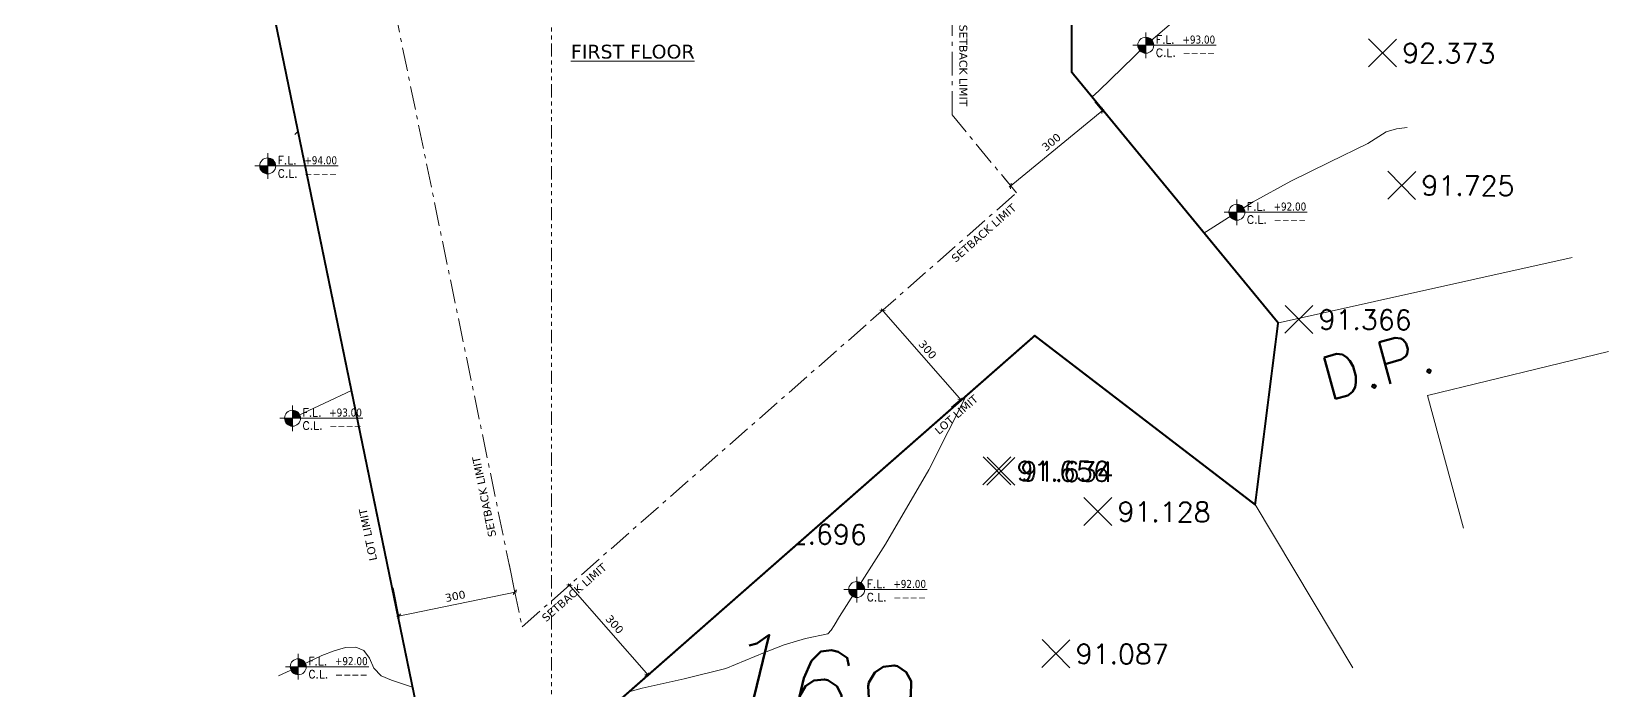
# Model space of a CAD drawing. Header units: inches. Extents: x -48 to 777, y -156 to 510.
# Drawn here: x 286.8 to 326.76, y 110.93 to 127.61 of the extents above; entities that cross this region are included whole.
import ezdxf
from ezdxf.enums import TextEntityAlignment as Align

# ---------------------------------------------------------------- set-up
doc = ezdxf.new("R2010")
doc.units = ezdxf.units.IN
doc.header["$MEASUREMENT"] = 0
doc.set_wipeout_variables(frame=1)
for name, pattern in [('ACAD_ISO06W100', [36, 24, -3, 0, -3, 0, -3, 0, -3]), ('ACAD_ISO10W100', [18, 12, -3, 0, -3]), ('HIDDEN', [0.375, 0.25, -0.125]), ('NUHA', [1.45, 0.75, -0.25, 0.2, -0.25])]:
    doc.linetypes.add(name, pattern=pattern)
doc.layers.get('Defpoints').update_dxf_attribs({"lineweight": 5})
for name, color, linetype, lineweight in [('A-AXIS', 253, 'ACAD_ISO10W100', 5), ('A-DIM', 9, 'Continuous', 5), ('A-HIDDEN', 254, 'HIDDEN', 5), ('A-LEVELS', 139, 'Continuous', 20), ('A-LIMIT LOT', 235, 'ACAD_ISO10W100', 20), ('A-LIMIT ROAD', 69, 'Continuous', 20), ('A-NOTES', 151, 'Continuous', 20), ('A-SIGNS1', 20, 'Continuous', 15), ('A-SIGNS2', 30, 'Continuous', 15), ('A-TEXT', 50, 'Continuous', 15)]:
    doc.layers.add(name, color=color, linetype=linetype, lineweight=lineweight)
doc.layers.add('pts pc', color=7, linetype='Continuous')
doc.styles.add('2mm', font='simplex.shx', dxfattribs={"height": 0.5})
doc.styles.add('5mm', font='simplex_.ttf', dxfattribs={"height": 5})
doc.styles.add('ROMAND', font='verdana.ttf')
doc.styles.add('ROMANS', font='romans__.ttf', dxfattribs={"height": 0.14})
doc.dimstyles.new('M-1.100', dxfattribs={"dimtxt": 0.2, "dimasz": 0.1, "dimexe": 0.05, "dimexo": 0.05, "dimgap": 0.1, "dimtad": 1, "dimlfac": 100, "dimrnd": 0.5, "dimzin": 9, "dimdsep": 46, "dimtxsty": 'ROMAND', "dimblk": 'OBLIQUE', "dimcen": 1, "dimdle": 0.05, "dimclrd": 256, "dimclre": 256, "dimclrt": 2, "dimadec": 0, "dimazin": 0, "dimtfac": 0.666667, "dimtmove": 2, "dimatfit": 3, "dimfxl": 0.04, "dimtolj": 1, "dimtzin": 5, "dimlwd": -1, "dimlwe": -1, "dimarcsym": 0})

# ---------------------------------------------------------------- blocks, each defined once
blk = doc.blocks.new('_Oblique')
at = {"color": 0, "linetype": 'ByBlock', "lineweight": -2}
blk.add_line((-0.5, -0.5), (0.5, 0.5), dxfattribs=at)
blk = doc.blocks.new('*D976')
at = {"layer": 'A-DIM', "transparency": 16777216}
for p, q in [((-315970.873, -27933.442), (-315968.481, -27931.47)), ((-315968.704, -27931.278), (-315968.488, -27931.541)), ((-315971.019, -27933.187), (-315970.803, -27933.449))]:
    blk.add_line(p, q, dxfattribs=at)
at = {"layer": 'Defpoints', "color": 0, "transparency": 16777216}
for p in [(-315968.736, -27931.24), (-315968.52, -27931.502), (-315971.051, -27933.148)]:
    blk.add_point(p, dxfattribs=at)
at = {"layer": 'A-DIM', "transparency": 16777216, "xscale": 0.1, "yscale": 0.1, "zscale": 0.1}
for p, rotation in [((-315968.52, -27931.502), 39.49825875317813), ((-315970.835, -27933.41), 219.4982587531782)]:
    blk.add_blockref('_Oblique', p, dxfattribs=dict(at, rotation=rotation))
at = {"layer": 'A-DIM', "color": 2, "transparency": 16777216, "insert": (-315969.807, -27932.299), "char_height": 0.2, "attachment_point": 5, "rotation": 39.4983, "style": 'ROMAND'}
blk.add_mtext('\\A1;300', dxfattribs=at)
blk = doc.blocks.new('*D977')
at = {"layer": 'A-DIM', "transparency": 16777216}
for p, q in [((-315974.311, -27936.757), (-315974.048, -27936.526)), ((-315972.075, -27938.852), (-315974.119, -27936.522)), ((-315972.333, -27939.012), (-315972.07, -27938.782))]:
    blk.add_line(p, q, dxfattribs=at)
at = {"layer": 'Defpoints', "color": 0, "transparency": 16777216}
for p in [(-315974.349, -27936.79), (-315974.086, -27936.559), (-315972.37, -27939.045)]:
    blk.add_point(p, dxfattribs=at)
at = {"layer": 'A-DIM', "transparency": 16777216, "xscale": 0.1, "yscale": 0.1, "zscale": 0.1}
for p, rotation in [((-315974.086, -27936.559), 131.2570004534691), ((-315972.108, -27938.815), 311.2570004534691)]:
    blk.add_blockref('_Oblique', p, dxfattribs=dict(at, rotation=rotation))
at = {"layer": 'A-DIM', "color": 2, "transparency": 16777216, "insert": (-315972.943, -27937.552), "char_height": 0.2, "attachment_point": 5, "rotation": 311.257, "style": 'ROMAND'}
blk.add_mtext('\\A1;300', dxfattribs=at)
blk = doc.blocks.new('*D978')
at = {"layer": 'A-DIM', "transparency": 16777216}
for p, q in [((-315982.085, -27943.576), (-315981.979, -27943.483)), ((-315982.05, -27943.479), (-315980.006, -27945.809)), ((-315980.107, -27945.832), (-315980.001, -27945.738))]:
    blk.add_line(p, q, dxfattribs=at)
at = {"layer": 'Defpoints', "color": 0, "transparency": 16777216}
for p in [(-315982.123, -27943.609), (-315980.145, -27945.865), (-315980.039, -27945.771)]:
    blk.add_point(p, dxfattribs=at)
at = {"layer": 'A-DIM', "transparency": 16777216, "xscale": 0.1, "yscale": 0.1, "zscale": 0.1}
for p, rotation in [((-315982.017, -27943.516), 131.2570004543048), ((-315980.039, -27945.771), 311.2570004543048)]:
    blk.add_blockref('_Oblique', p, dxfattribs=dict(at, rotation=rotation))
at = {"layer": 'A-DIM', "color": 2, "transparency": 16777216, "insert": (-315980.874, -27944.509), "char_height": 0.2, "attachment_point": 5, "rotation": 311.257, "style": 'ROMAND'}
blk.add_mtext('\\A1;300', dxfattribs=at)
blk = doc.blocks.new('*D979')
at = {"layer": 'A-DIM', "transparency": 16777216}
for p, q in [((-315983.548, -27942.978), (-315983.391, -27943.742)), ((-315986.486, -27943.584), (-315986.329, -27944.348)), ((-315983.352, -27943.683), (-315986.388, -27944.309))]:
    blk.add_line(p, q, dxfattribs=at)
at = {"layer": 'Defpoints', "color": 0, "transparency": 16777216}
for p in [(-315983.558, -27942.929), (-315986.497, -27943.535), (-315986.339, -27944.299)]:
    blk.add_point(p, dxfattribs=at)
at = {"layer": 'A-DIM', "transparency": 16777216, "xscale": 0.1, "yscale": 0.1, "zscale": 0.1}
for p, rotation in [((-315983.401, -27943.693), 11.65575850897572), ((-315986.339, -27944.299), 191.6557585089757)]:
    blk.add_blockref('_Oblique', p, dxfattribs=dict(at, rotation=rotation))
at = {"layer": 'A-DIM', "color": 2, "transparency": 16777216, "insert": (-315984.911, -27943.796), "char_height": 0.2, "attachment_point": 5, "rotation": 11.6558, "style": 'ROMAND'}
blk.add_mtext('\\A1;300', dxfattribs=at)
blk = doc.blocks.new('GXFHGCGFCD')
at = {"layer": 'A-SIGNS1', "linetype": 'NUHA'}
h = blk.add_hatch(color=256, dxfattribs=at)
h.paths.add_polyline_path([(90.382, 61.33), (90.382, 61.17), (90.542, 61.17, 0.414214)])
h.paths.add_polyline_path([(90.382, 61.17), (90.222, 61.17, 0.414214), (90.382, 61.01)])
at = {"layer": 'A-SIGNS1'}
for p, q in [((90.382, 60.914), (90.382, 61.426)), ((90.126, 61.17), (91.79, 61.17))]:
    blk.add_line(p, q, dxfattribs=at)
blk.add_circle((90.382, 61.17), 0.16, dxfattribs=at)
blk = doc.blocks.new('DGXFHXFGDFD')
at = {"layer": 'A-SIGNS1'}
blk.add_blockref('GXFHGCGFCD', (0, 0), dxfattribs=at)
at = {"layer": 'A-SIGNS2', "linetype": 'NUHA', "style": 'ROMANS'}
for s, p in [('F.L.', (90.583, 61.203)), ('C.L.', (90.583, 60.941))]:
    blk.add_text(s, height=0.16, dxfattribs=at).set_placement(p)
at = {"layer": 'A-SIGNS2', "style": 'ROMANS', "width": 0.910135, "flags": 4}
for tag, p, p2 in [('NIV.FINI', (91.116, 61.203), (91.79, 61.203)), ('NIV.BETON', (91.116, 60.941), (91.79, 60.941))]:
    blk.add_attdef(tag, text='', height=0.16, dxfattribs=at).set_placement(p, p2, align=Align.FIT)
blk = doc.blocks.new('LOT 688  TOPOGRAPHIC PLAN')
at = {"layer": 'A-LEVELS', "linetype": 'Continuous'}
for points in [[(-315988.67861, -27932.76853), (-315988.12899, -27932.55361), (-315987.61857, -27932.28846), (-315987.21638, -27931.88282), (-315986.85842, -27931.41121), (-315986.45368, -27930.98156), (-315986.33575, -27930.89225), (-315986.25537, -27930.76912), (-315986.09546, -27930.51457), (-315985.44851, -27929.43765)], [(-315989.03521, -27939.28836), (-315986.72896, -27938.2041), (-315986.10672, -27937.95804), (-315985.4477, -27937.75571), (-315985.16063, -27937.757), (-315984.9448, -27937.88754), (-315984.78576, -27938.12402), (-315984.66471, -27938.43665), (-315984.46135, -27939.17131), (-315984.34143, -27939.53378), (-315984.18427, -27939.85333), (-315983.97641, -27940.10802), (-315983.72432, -27940.30529), (-315983.132, -27940.58452), (-315982.49628, -27940.80501), (-315981.9025, -27941.07764), (-315981.62323, -27941.24284), (-315981.31826, -27941.34804), (-315981.01017, -27941.44944), (-315980.68899, -27941.48547), (-315980.04716, -27941.52857), (-315979.422, -27941.34025), (-315978.16007, -27941.02691), (-315977.86481, -27940.90929), (-315977.5869, -27940.74803), (-315977.32815, -27940.54737), (-315977.0903, -27940.31185), (-315976.68434, -27939.75436), (-315976.38309, -27939.11183), (-315976.2006, -27938.42053), (-315976.15091, -27937.71672), (-315976.24021, -27937.03459), (-315976.38175, -27936.3835), (-315976.42612, -27936.06749), (-315976.42816, -27935.75665), (-315976.36937, -27935.45011), (-315976.25564, -27935.1462), (-315975.81241, -27933.92617), (-315975.57475, -27933.33589), (-315975.29753, -27932.79568), (-315974.98022, -27932.27156), (-315974.62455, -27931.72345), (-315974.23224, -27931.11128), (-315973.80859, -27930.42991), (-315973.37282, -27929.81165), (-315973.15746, -27929.57807), (-315972.94757, -27929.42253)], [(-315972.55489, -27929.42407), (-315972.37302, -27929.58589), (-315972.19768, -27929.82938), (-315971.85586, -27930.47382), (-315971.50802, -27931.18225), (-315971.32515, -27931.50573), (-315971.13273, -27931.77952), (-315970.92811, -27931.98198), (-315970.71011, -27932.10288), (-315970.47958, -27932.14851), (-315970.23757, -27932.12643), (-315969.98511, -27932.04419), (-315969.72324, -27931.90935), (-315969.17541, -27931.5121), (-315968.60238, -27930.99518), (-315967.41388, -27929.84415), (-315966.815, -27929.33098)], [(-315978.65945, -27933.32221), (-315978.53827, -27933.01962), (-315978.38904, -27932.6775), (-315978.06026, -27931.951), (-315977.9076, -27931.60478), (-315977.78068, -27931.29537), (-315977.69294, -27931.04184), (-315977.65785, -27930.86329), (-315977.68883, -27930.7788), (-315977.79679, -27930.80398), (-315977.97235, -27930.92681), (-315978.19645, -27931.12205), (-315978.71368, -27931.62849), (-315979.19667, -27932.12194), (-315979.61338, -27932.51968), (-315980.09919, -27932.94258), (-315980.30577, -27933.18141), (-315980.41815, -27933.43919), (-315980.42254, -27933.57533), (-315980.38574, -27933.71481), (-315980.21493, -27933.96535), (-315979.96809, -27934.12185), (-315979.68201, -27934.20583), (-315979.10161, -27934.35097), (-315978.97168, -27934.37809), (-315978.87935, -27934.32685), (-315978.8178, -27934.21173), (-315978.77809, -27934.05116), (-315978.72857, -27933.66721), (-315978.65945, -27933.32221)], [(-315989.39181, -27945.80818), (-315988.88895, -27945.58243), (-315988.29014, -27945.29745), (-315987.98139, -27945.1748), (-315987.68957, -27945.09667), (-315987.43207, -27945.08653), (-315987.22627, -27945.16785), (-315987.08763, -27945.36173), (-315986.97357, -27945.6165), (-315986.78587, -27945.80833), (-315986.53091, -27945.92217), (-315985.49258, -27946.26497)], [(-315981.22525, -27946.41458), (-315980.17565, -27946.12034), (-315979.1134, -27945.89144), (-315978.05776, -27945.63019), (-315977.07657, -27945.22511), (-315976.57665, -27945.02288), (-315976.03899, -27944.8668), (-315975.47354, -27944.74929), (-315975.38202, -27944.65865), (-315975.31376, -27944.53917), (-315975.17107, -27944.30791), (-315974.00827, -27942.47472), (-315972.91078, -27940.59301), (-315971.93056, -27938.65337), (-315971.63, -27938.21688), (-315971.2575, -27937.83798), (-315970.82809, -27937.50509), (-315970.35676, -27937.20661), (-315968.34978, -27936.12749), (-315966.50385, -27934.95966), (-315964.6911, -27933.80823), (-315963.73812, -27933.28715), (-315962.76112, -27932.80254), (-315961.78499, -27932.33216), (-315961.31905, -27932.03327), (-315961.06218, -27931.96013), (-315960.79214, -27931.92941)]]:
    blk.add_lwpolyline(points, dxfattribs=at)
at = {"layer": 'A-LIMIT LOT', "linetype": 'Continuous', "const_width": 0.1}
blk.add_lwpolyline([(-315996.80172, -27893.57917), (-315985.1164, -27950.2257), (-315970.22923, -27937.16678), (-315964.6636, -27941.43051), (-315964.08799, -27936.87852), (-315969.32038, -27930.53073), (-315969.32038, -27896.23659), (-315996.80172, -27893.57917)], dxfattribs=at)
at = {"layer": 'A-LIMIT ROAD', "linetype": 'Continuous'}
for points in [[(-315964.08799, -27936.87852), (-315956.60654, -27935.21892)], [(-315955.69027, -27937.60224), (-315960.2778, -27938.71233), (-315959.36159, -27942.07387)], [(-315964.6636, -27941.43051), (-315962.17094, -27945.60718)]]:
    blk.add_lwpolyline(points, dxfattribs=at)
at = {"layer": 'pts pc', "linetype": 'Continuous'}
for points in [[(-315982.1277, -27929.94473), (-315982.83848, -27930.64793)], [(-315982.13149, -27930.65172), (-315982.83469, -27929.94094)], [(-315961.06101, -27929.68666), (-315961.77179, -27930.38986)], [(-315961.0648, -27930.39365), (-315961.768, -27929.68287)], [(-315985.97898, -27930.54609), (-315986.68976, -27931.24929)], [(-315985.98277, -27931.25308), (-315986.68597, -27930.5423)], [(-315988.26759, -27931.39984), (-315988.97837, -27932.10304)], [(-315988.27138, -27932.10683), (-315988.97458, -27931.39605)], [(-315978.65715, -27932.83638), (-315979.36793, -27933.53957)], [(-315978.66094, -27933.54337), (-315979.36414, -27932.83259)], [(-315960.57398, -27933.03932), (-315961.28476, -27933.74252)], [(-315960.57777, -27933.74631), (-315961.28097, -27933.03553)], [(-315983.98475, -27933.86583), (-315984.69553, -27934.56903)], [(-315983.98854, -27934.57282), (-315984.69174, -27933.86204)], [(-315982.8946, -27934.02768), (-315983.60538, -27934.73088)], [(-315982.89839, -27934.73467), (-315983.60159, -27934.02389)], [(-315975.23408, -27934.13774), (-315975.94486, -27934.84094)], [(-315975.23787, -27934.84473), (-315975.94107, -27934.13395)], [(-315981.62576, -27934.80749), (-315982.33654, -27935.51069)], [(-315981.62955, -27935.51448), (-315982.33275, -27934.8037)], [(-315981.13152, -27935.71951), (-315981.98115, -27935.15909)], [(-315973.01045, -27935.70469), (-315973.72123, -27936.40789)], [(-315973.01424, -27936.41168), (-315973.71744, -27935.7009)], [(-315963.17822, -27936.4344), (-315963.889, -27937.1376)], [(-315963.18201, -27937.14139), (-315963.88521, -27936.43061)], [(-315978.80234, -27938.65468), (-315979.51312, -27939.35788)], [(-315978.80613, -27939.36167), (-315979.50933, -27938.65089)], [(-315970.83089, -27940.27044), (-315971.54167, -27940.97364)], [(-315970.83468, -27940.97743), (-315971.53788, -27940.26665)], [(-315970.72895, -27940.28098), (-315971.43973, -27940.98418)], [(-315970.73274, -27940.98797), (-315971.43594, -27940.27719)], [(-315968.27337, -27941.30016), (-315968.98415, -27942.00336)], [(-315968.27716, -27942.00715), (-315968.98036, -27941.29637)], [(-315976.98555, -27941.86847), (-315977.69633, -27942.57167)], [(-315976.98934, -27942.57546), (-315977.69254, -27941.86468)], [(-315969.33468, -27944.89852), (-315970.04546, -27945.60172)], [(-315969.33847, -27945.60551), (-315970.04167, -27944.89473)]]:
    blk.add_lwpolyline(points, dxfattribs=at)
blk.add_lwpolyline([(-315981.98115, -27935.15909), (-315981.69564, -27935.40731), (-315981.64058, -27935.32383)], close=True, dxfattribs=at)
at = {"layer": 'A-SIGNS1'}
ref = blk.add_blockref('DGXFHXFGDFD', (-316093.72857, -28009.6367), dxfattribs=dict(at, xscale=1.267200000000003, yscale=1.267200000000003, zscale=1.267200000000003))
ref.add_attrib('NIV.FINI', '+94.00', dxfattribs={"layer": 'A-SIGNS2', "height": 0.202752, "style": 'ROMAND', "width": 0.797031}).set_placement((-315978.26655, -27932.08009), (-315977.43858, -27932.08009), align=Align.FIT)
ref.add_attrib('NIV.BETON', '----', dxfattribs={"layer": 'A-SIGNS2', "height": 0.202752, "style": 'ROMAND', "width": 1.634557}).set_placement((-315978.26655, -27932.41186), (-315977.43858, -27932.41186), align=Align.FIT)
at = {"layer": 'A-NOTES', "linetype": 'Continuous', "style": '5mm'}
for s, height, rotation, p in [('D.P.', 1.088714, 15.287114, (-315962.78992, -27938.84706)), ('169', 2, 346.245633, (-315978.34743, -27946.49287))]:
    blk.add_text(s, height=height, rotation=rotation, dxfattribs=at).set_placement(p)
at = {"layer": 'pts pc', "color": 1, "char_height": 0.5, "attachment_point": 1, "rotation": 359.692852, "style": '2mm'}
for s, insert, width in [('\\Fsimplex.shx;\\W1.0000000000;\\T1.0000000000;\\o\\l92.373', (-315960.91507, -27929.79094), 3.0714286), ('\\Fsimplex.shx;\\W1.0000000000;\\T1.0000000000;\\o\\l93.481', (-315981.98176, -27930.04901), 2.9761905), ('\\Fsimplex.shx;\\W1.0000000000;\\T1.0000000000;\\o\\l93.999', (-315985.83304, -27930.65038), 3.0714286), ('\\Fsimplex.shx;\\W1.0000000000;\\T1.0000000000;\\o\\l94.156', (-315988.12165, -27931.50412), 2.9761905), ('\\Fsimplex.shx;\\W1.0000000000;\\T1.0000000000;\\o\\l94.131', (-315978.51121, -27932.94066), 2.8809524), ('\\Fsimplex.shx;\\W1.0000000000;\\T1.0000000000;\\o\\l91.725', (-315960.42804, -27933.1436), 2.9761905), ('\\Fsimplex.shx;\\W1.0000000000;\\T1.0000000000;\\o\\l93.737', (-315982.74866, -27934.13196), 3.0714286), ('\\Fsimplex.shx;\\W1.0000000000;\\T1.0000000000;\\o\\l92.861', (-315975.08814, -27934.24203), 2.9761905), ('\\Fsimplex.shx;\\W1.0000000000;\\T1.0000000000;\\o\\l93.469', (-315987.32114, -27935.0831), 3.0714286), ('\\Fsimplex.shx;\\W1.0000000000;\\T1.0000000000;\\o\\l92.544', (-315972.8645, -27935.80897), 3.0714286), ('\\Fsimplex.shx;\\W1.0000000000;\\T1.0000000000;\\o\\l93.804', (-315981.23377, -27936.21897), 3.0714286), ('\\Fsimplex.shx;\\W1.0000000000;\\T1.0000000000;\\o\\l91.366', (-315963.03227, -27936.53869), 2.9761905), ('\\Fsimplex.shx;\\W1.0000000000;\\T1.0000000000;\\o\\l93.487', (-315978.6564, -27938.75896), 3.0714286), ('\\Fsimplex.shx;\\W1.0000000000;\\T1.0000000000;\\o\\l91.656', (-315970.68495, -27940.37472), 2.9761905), ('\\Fsimplex.shx;\\W1.0000000000;\\T1.0000000000;\\o\\l91.634', (-315970.583, -27940.38527), 2.9761905), ('\\Fsimplex.shx;\\W1.0000000000;\\T1.0000000000;\\o\\l91.128', (-315968.12743, -27941.40445), 2.8809524), ('\\Fsimplex.shx;\\W1.0000000000;\\T1.0000000000;\\o\\l92.696', (-315976.8396, -27941.97275), 3.0714286), ('\\Fsimplex.shx;\\W1.0000000000;\\T1.0000000000;\\o\\l91.087', (-315969.18874, -27945.00281), 2.9761905)]:
    blk.add_mtext(s, dxfattribs=dict(at, insert=insert, width=width))
at = {"linetype": 'Continuous'}
blk.add_wipeout([(-315996.80172, -27893.57917), (-315969.32038, -27896.23659), (-315969.32038, -27930.53073), (-315964.08799, -27936.87852), (-315964.6636, -27941.43051), (-315970.22923, -27937.16678), (-315985.1164, -27950.2257)], dxfattribs=at).dxf.layer = 'A-LIMIT LOT'
at = {"layer": 'A-HIDDEN', "linetype": 'ACAD_ISO10W100', "ltscale": 0.05}
blk.add_lwpolyline([(-315992.30527, -27900.52725), (-315983.21966, -27944.57125), (-315970.69258, -27933.58259), (-315972.32038, -27931.60779), (-315972.32038, -27902.3323)], close=True, dxfattribs=at)
at = {"layer": 'A-SIGNS1'}
ref = blk.add_blockref('DGXFHXFGDFD', (-316081.94578, -28007.35891), dxfattribs=dict(at, xscale=1.267200000000003, yscale=1.267200000000003, zscale=1.267200000000003))
ref.add_attrib('NIV.FINI', '+93.00', dxfattribs={"layer": 'A-SIGNS2', "height": 0.202752, "style": 'ROMAND', "width": 0.797031}).set_placement((-315966.48376, -27929.80229), (-315965.65579, -27929.80229), align=Align.FIT)
ref.add_attrib('NIV.BETON', '----', dxfattribs={"layer": 'A-SIGNS2', "height": 0.202752, "style": 'ROMAND', "width": 1.634557}).set_placement((-315966.48376, -27930.13406), (-315965.65579, -27930.13406), align=Align.FIT)
ref = blk.add_blockref('DGXFHXFGDFD', (-316104.19614, -28010.41567), dxfattribs=dict(at, xscale=1.267200000000003, yscale=1.267200000000003, zscale=1.267200000000003))
ref.add_attrib('NIV.FINI', '+94.00', dxfattribs={"layer": 'A-SIGNS2', "height": 0.202752, "style": 'ROMAND', "width": 0.797031}).set_placement((-315988.73412, -27932.85906), (-315987.90616, -27932.85906), align=Align.FIT)
ref.add_attrib('NIV.BETON', '----', dxfattribs={"layer": 'A-SIGNS2', "height": 0.202752, "style": 'ROMAND', "width": 1.634557}).set_placement((-315988.73412, -27933.19083), (-315987.90616, -27933.19083), align=Align.FIT)
ref = blk.add_blockref('DGXFHXFGDFD', (-316079.63791, -28011.58654), dxfattribs=dict(at, xscale=1.267200000000003, yscale=1.267200000000003, zscale=1.267200000000003))
ref.add_attrib('NIV.FINI', '+92.00', dxfattribs={"layer": 'A-SIGNS2', "height": 0.202752, "style": 'ROMAND', "width": 0.797031}).set_placement((-315964.17589, -27934.02993), (-315963.34792, -27934.02993), align=Align.FIT)
ref.add_attrib('NIV.BETON', '----', dxfattribs={"layer": 'A-SIGNS2', "height": 0.202752, "style": 'ROMAND', "width": 1.634557}).set_placement((-315964.17589, -27934.36169), (-315963.34792, -27934.36169), align=Align.FIT)
ref = blk.add_blockref('DGXFHXFGDFD', (-316103.56711, -28016.80312), dxfattribs=dict(at, xscale=1.267200000000003, yscale=1.267200000000003, zscale=1.267200000000003))
ref.add_attrib('NIV.FINI', '+93.00', dxfattribs={"layer": 'A-SIGNS2', "height": 0.202752, "style": 'ROMAND', "width": 0.797031}).set_placement((-315988.10509, -27939.2465), (-315987.27712, -27939.2465), align=Align.FIT)
ref.add_attrib('NIV.BETON', '----', dxfattribs={"layer": 'A-SIGNS2', "height": 0.202752, "style": 'ROMAND', "width": 1.634557}).set_placement((-315988.10509, -27939.57827), (-315987.27712, -27939.57827), align=Align.FIT)
ref = blk.add_blockref('DGXFHXFGDFD', (-316089.27196, -28021.14317), dxfattribs=dict(at, xscale=1.267200000000003, yscale=1.267200000000003, zscale=1.267200000000003))
ref.add_attrib('NIV.FINI', '+92.00', dxfattribs={"layer": 'A-SIGNS2', "height": 0.202752, "style": 'ROMAND', "width": 0.797031}).set_placement((-315973.80994, -27943.58655), (-315972.98197, -27943.58655), align=Align.FIT)
ref.add_attrib('NIV.BETON', '----', dxfattribs={"layer": 'A-SIGNS2', "height": 0.202752, "style": 'ROMAND', "width": 1.634557}).set_placement((-315973.80994, -27943.91832), (-315972.98197, -27943.91832), align=Align.FIT)
ref = blk.add_blockref('DGXFHXFGDFD', (-316103.42085, -28023.09719), dxfattribs=dict(at, xscale=1.267200000000003, yscale=1.267200000000003, zscale=1.267200000000003))
ref.add_attrib('NIV.FINI', '+92.00', dxfattribs={"layer": 'A-SIGNS2', "height": 0.202752, "style": 'ROMAND', "width": 0.797031}).set_placement((-315987.95883, -27945.54058), (-315987.13086, -27945.54058), align=Align.FIT)
ref.add_attrib('NIV.BETON', '----', dxfattribs={"layer": 'A-SIGNS2', "height": 0.202752, "style": 'ROMAND', "width": 1.634557}).set_placement((-315987.95883, -27945.87234), (-315987.13086, -27945.87234), align=Align.FIT)
at = {"layer": 'A-TEXT', "char_height": 0.2, "width": 7.1807633, "attachment_point": 1, "style": 'ROMAND'}
for s, insert, rotation in [('SETBACK LIMIT', (-315971.93834, -27929.32373, 93), 270), ('SETBACK LIMIT', (-315972.36333, -27935.20444), 41.257), ('LOT LIMIT', (-315972.7864, -27939.5662), 41.257), ('SETBACK LIMIT', (-315984.06845, -27942.31108), 101.655751), ('LOT LIMIT', (-315987.08536, -27942.91717), 101.655751), ('SETBACK LIMIT', (-315982.74129, -27944.30791), 41.257)]:
    blk.add_mtext(s, dxfattribs=dict(at, insert=insert, rotation=rotation))
at = {"layer": 'A-DIM'}
for p1, p2, distance, picture, middle in [((-315971.05075, -27933.14806), (-315968.73582, -27931.2399), -0.33995, '*D976', (-315969.80692, -27932.29876)), ((-315972.37035, -27939.04495), (-315974.34866, -27936.78967), -0.3493, '*D977', (-315972.94343, -27937.55234)), ((-315983.55846, -27942.92885), (-315986.4966, -27943.53495), 0.77986, '*D979', (-315984.91122, -27943.79572)), ((-315982.12308, -27943.60934), (-315980.14477, -27945.86462), 0.14136, '*D978', (-315980.87418, -27944.50913))]:
    dim = blk.add_aligned_dim(p1=p1, p2=p2, distance=distance, dimstyle='M-1.100', dxfattribs=at)
    dim.commit()
    dim.dimension.update_dxf_attribs({"geometry": picture, "text_midpoint": middle})

msp = doc.modelspace()

# ---------------------------------------------------------------- block references
at = {"layer": 'pts pc'}
msp.add_blockref('LOT 688  TOPOGRAPHIC PLAN', (316282.44716, 28057.10823), dxfattribs=at)

# ---------------------------------------------------------------- next in the draw order: linework, layer by layer
at = {"layer": 'A-AXIS', "linetype": 'ACAD_ISO06W100', "ltscale": 0.014}
msp.add_lwpolyline([(299.97678, 162.53523), (299.97678, 107.99672)], dxfattribs=at)

# ---------------------------------------------------------------- next in the draw order: texts
at = {"layer": 'A-TEXT', "insert": (300.46557, 127.27687), "char_height": 0.35, "width": 17.9519082, "attachment_point": 1, "style": 'ROMAND'}
msp.add_mtext('{\\LFIRST FLOOR}', dxfattribs=at)

doc.saveas('drawing.dxf')
